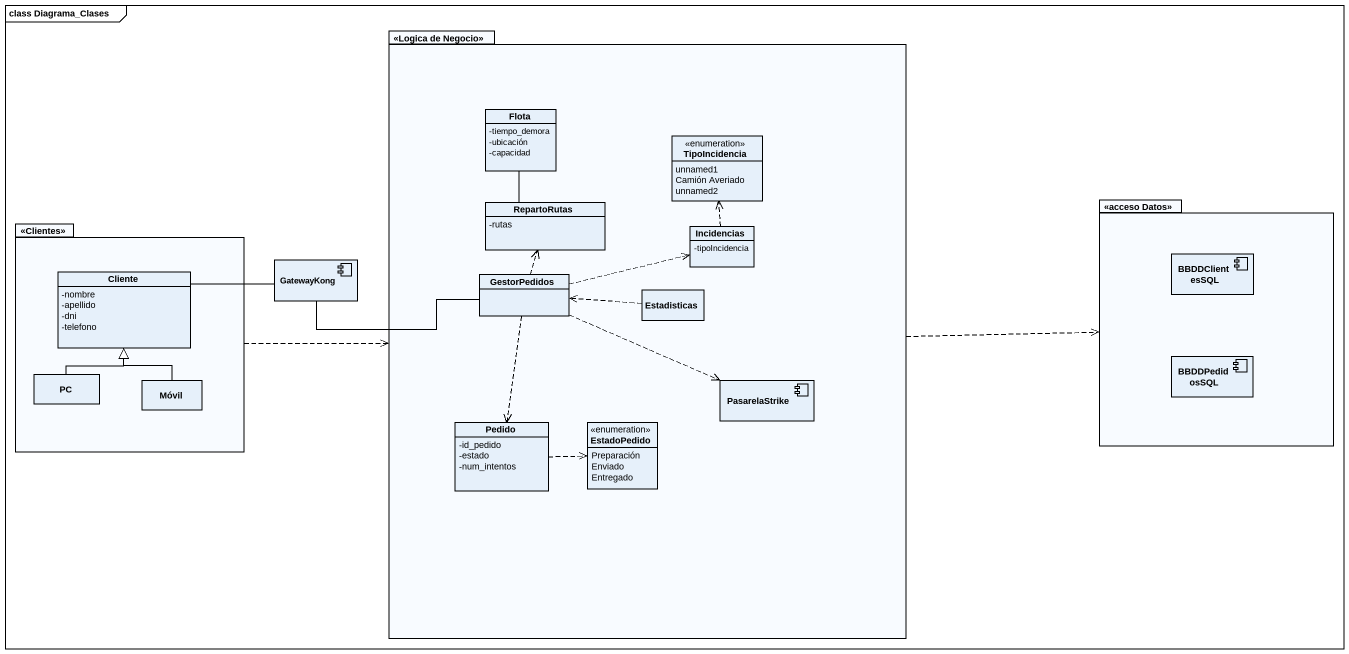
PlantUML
@startuml
mainframe class Diagrama_Clases
allowmixing
hide circle
hide empty members
skinparam classAttributeIconSize 0
package "<<Logica de Negocio>>" as Logica_de_Negocio {
  class Flota {
    -tiempo_demora
    -ubicación
    -capacidad
  }
  enum TipoIncidencia {
    unnamed1
    Camión Averiado
    unnamed2
  }
  class RepartoRutas {
    -rutas
  }
  class Incidencias {
    -tipoIncidencia
  }
  class GestorPedidos
  class Estadisticas
  component PasarelaStrike
  class Pedido {
    -id_pedido
    -estado
    -num_intentos
  }
  enum EstadoPedido {
    Preparación
    Enviado
    Entregado
  }
}
package "<<acceso Datos>>" as acceso_Datos {
  component BBDDClientesSQL
  component BBDDPedidosSQL
}
package "<<Clientes>>" as Clientes {
  class Cliente {
    -nombre
    -apellido
    -dni
    -telefono
  }
  class PC
  class Móvil
}
component GatewayKong
Logica_de_Negocio .right.> acceso_Datos
Flota -- RepartoRutas
Clientes .right.> Logica_de_Negocio
Incidencias .up.> TipoIncidencia
Cliente -right- GatewayKong
GatewayKong -right- GestorPedidos
GestorPedidos .up.> RepartoRutas
GestorPedidos .right.> Incidencias
GestorPedidos .right.> PasarelaStrike
GestorPedidos ..> Pedido
Estadisticas .left.> GestorPedidos
PC -up-|> Cliente
Móvil -up-|> Cliente
Pedido .right.> EstadoPedido
@enduml
